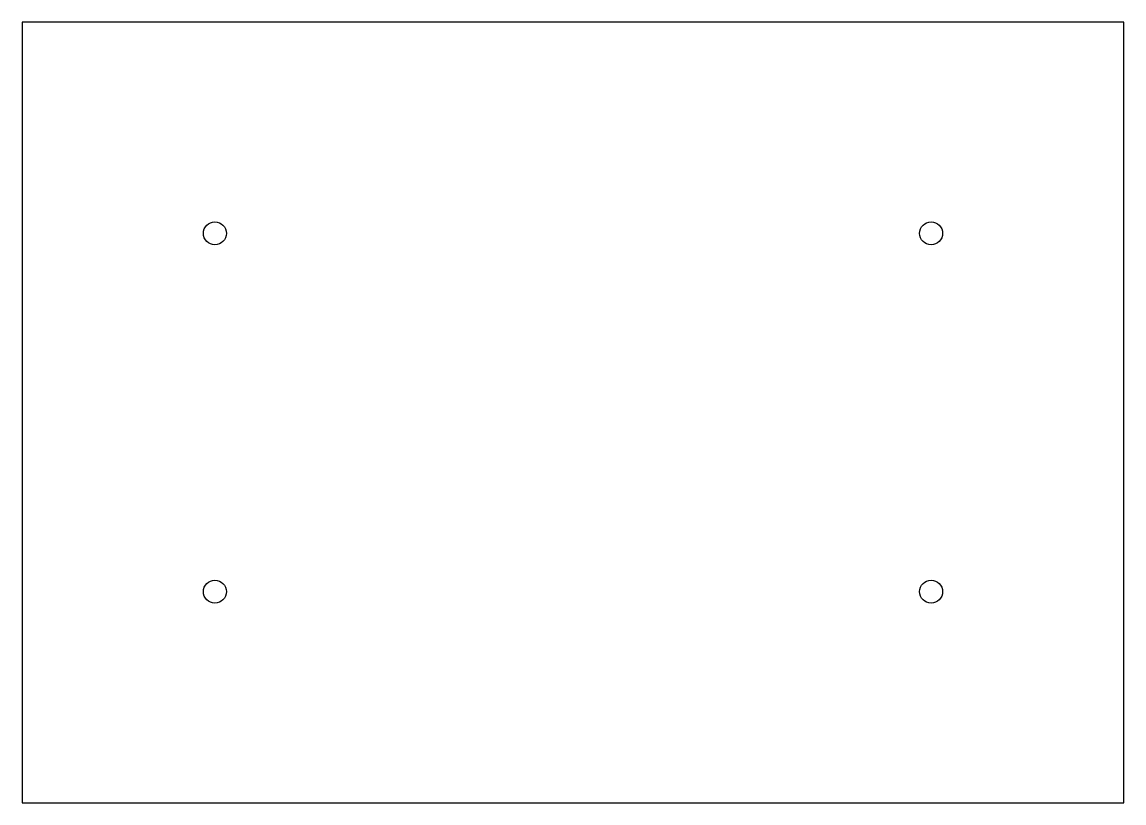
# Model space of a CAD drawing. Header units: millimetres. Extents: x 0 to 120, y 0 to 85.
import ezdxf

# ---------------------------------------------------------------- set-up
doc = ezdxf.new("R2010")
doc.units = ezdxf.units.MM

msp = doc.modelspace()

# ---------------------------------------------------------------- linework, layer by layer
at = {"layer": 'M3_TAP_DRILL_D2.5'}
for centre in [(21, 62), (99, 62), (21, 23), (99, 23)]:
    msp.add_circle(centre, 1.25, dxfattribs=at)
at = {"layer": 'PROFILE'}
msp.add_lwpolyline([(0, 0), (120, 0), (120, 85), (0, 85)], close=True, dxfattribs=at)

doc.saveas('drawing.dxf')
